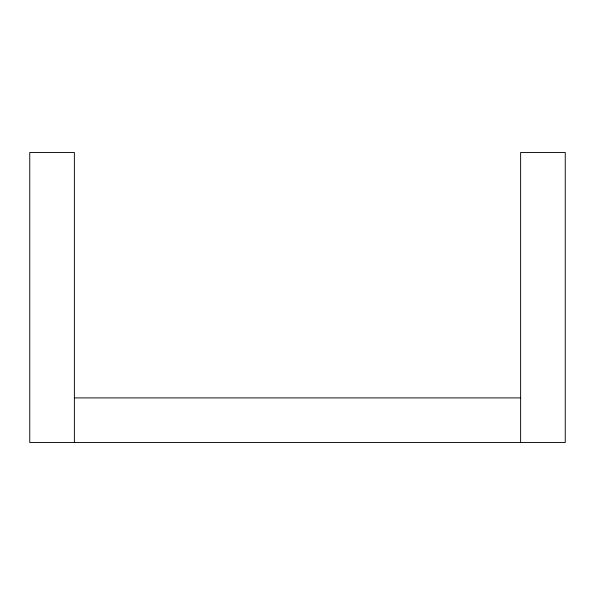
<?xml version="1.0" encoding="UTF-8"?>
<svg xmlns="http://www.w3.org/2000/svg" width="595" height="595" viewBox="0 0 595 595"><rect width="100%" height="100%" fill="white"/><g stroke="black" fill="none" stroke-linecap="round" stroke-linejoin="round"><path stroke-width="0.89" d="M74.375 397.906L520.625 397.906M520.625 442.531L520.625 152.469L565.25 152.469L565.25 442.531L29.75 442.531L29.75 152.469L74.375 152.469L74.375 442.531"/></g></svg>
